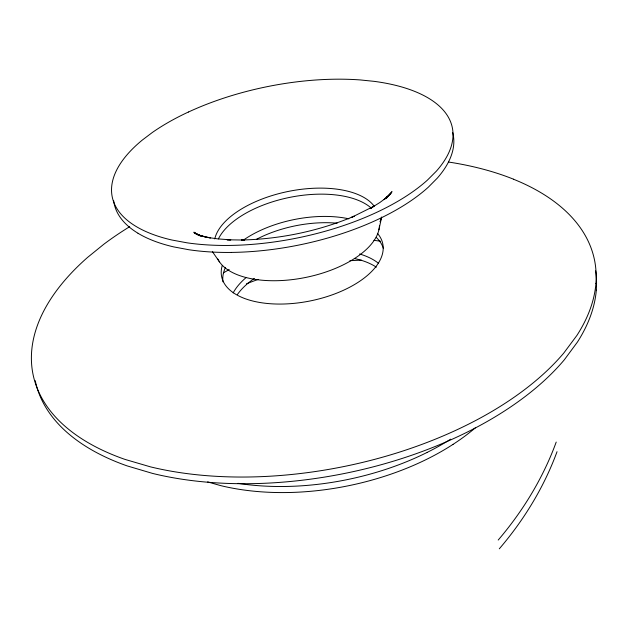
<?xml version="1.0" encoding="UTF-8"?>
<svg xmlns="http://www.w3.org/2000/svg" width="628" height="628" viewBox="0 0 628 628"><rect width="100%" height="100%" fill="white"/><g stroke="black" fill="none" stroke-linecap="round" stroke-linejoin="round"><path stroke-width="0.94" d="M378.904 229.848L381.636 217.068M381.384 217.845L380.128 221.739L381.62 217.272M386.039 198.487L386.934 196.737L386.149 198.236M386.73 197.914L387.743 196.281L386.62 197.851M387.672 196.572L392.013 191.65L386.495 197.679L391.016 193.408L383.983 199.641L388.551 196.085L379.909 202.475L370.135 208.606L374.076 206.165L351.233 217.524L354.223 216.205C318.6 231.135 280.135 239.182 241.521 240.006L244.559 240.053L226.983 239.794L230.782 239.857L217.696 238.876L205.466 237.125L210.537 237.902L199.877 235.539L205.356 236.992L196.219 234.134L201.965 236.261L194.28 232.996L200.128 235.79L193.832 232.195L198.817 235.123M223.513 272.788L229.204 269.569M373.896 240.312L380.576 241.215M448.486 162.055L452.199 162.605A288.064 153.208 -11.5 0 1 513.555 179.208M207.625 481.911L220.75 485.632A196.729 112.137 -11.5 0 0 280.583 492.572A194.554 111.03 -11.5 0 0 301.385 491.999A196.156 111.839 -11.5 0 0 428.163 458.566A194.523 110.999 -11.5 0 0 453.055 444.357M212.468 251.742L219.502 261.915M214.752 238.938A83.406 40.632 -11.5 0 1 287.608 191.571A83.406 40.632 -11.5 0 1 373.998 205.937M188.431 112.012A174.403 77.566 -11.5 0 0 152.329 132.492L142.344 140.036A174.372 77.534 -11.5 0 0 122.947 159.928A173.359 77.071 -11.5 0 0 136.127 226.488A174.294 77.464 -11.5 0 0 172.009 240.037L187.018 242.816A174.262 77.44 -11.5 0 0 229.667 245.43A173.375 77.079 -11.5 0 0 390.404 205.466A174.301 77.464 -11.5 0 0 427.425 180.11L436.303 171.224A174.333 77.487 -11.5 0 0 450.276 149.126A173.375 77.071 -11.5 0 0 411.105 90.016A174.427 77.574 -11.5 0 0 374.217 81.357L360.276 79.937A174.443 77.582 -11.5 0 0 323.035 79.575A173.344 77.048 -11.5 0 0 188.455 112.019M379.438 225.829A83.155 40.82 -11.5 0 1 305.993 277.38A83.155 40.82 -11.5 0 1 217.798 259.011M218.442 238.86A83.155 40.82 -11.5 0 1 289.932 197.341A83.155 40.82 -11.5 0 1 371.399 208.221M452.686 132.555A172.826 77.511 -11.5 0 1 451.1 156.019A173.791 77.927 -11.5 0 1 437.221 178.211L428.382 187.128A173.76 77.903 -11.5 0 1 391.527 212.562A172.833 77.519 -11.5 0 1 231.339 252.417M231.332 252.432A173.713 77.88 -11.5 0 1 188.808 249.732L173.83 246.922A173.744 77.903 -11.5 0 1 137.987 233.263M138.019 233.247A172.818 77.511 -11.5 0 1 113.692 200.834M237.384 294.548A80.58 42.586 -11.5 0 1 254.356 278.416M354.349 258.485A80.58 42.586 -11.5 0 1 376.36 267.183M475.537 427.668A196.776 112.169 -11.5 0 1 453.047 444.357M246.482 283.809A196.211 111.91 -11.5 0 1 258.234 279.389M349.922 260.699A194.193 110.63 -11.5 0 1 357.701 260.314A196.957 112.373 -11.5 0 1 361.571 260.196M233.169 292.907A80.831 42.421 -11.5 0 1 245.854 277.796M359.585 253.971A80.831 42.421 -11.5 0 1 378.244 263.116M450.676 439.16A195.112 110.669 -11.5 0 1 427.189 452.388M427.197 452.395A196.752 111.501 -11.5 0 1 299.98 485.915A195.151 110.693 -11.5 0 1 279.115 486.504A197.333 111.8 -11.5 0 1 237.981 483.348M222.987 281.839A81.97 41.66 -11.5 0 1 225.405 267.599M256.562 239.268A81.97 41.66 -11.5 0 1 337.126 223.199M376.219 237.408A81.97 41.66 -11.5 0 1 383.402 248.57M595.658 270.833A285.348 152.714 -11.5 0 1 596.255 290.152M596.31 290.152A286.894 153.507 -11.5 0 1 577.375 342.15L564.282 359.844A286.808 153.428 -11.5 0 1 505.187 410.555A283.628 151.945 -11.5 0 1 467.829 431.805A286.415 153.224 -11.5 0 1 397.657 459.869A284.249 152.243 -11.5 0 1 351.876 471.926A286.439 153.224 -11.5 0 1 273.965 482.783A283.691 151.992 -11.5 0 1 242.275 483.717A286.737 153.373 -11.5 0 1 152.557 473.418L127.139 465.898A286.8 153.436 -11.5 0 1 68.326 433.54A283.503 151.788 -11.5 0 1 50.381 414.276A286.533 153.342 -11.5 0 1 35.246 380.67M377.436 233.341A82.229 41.479 -11.5 0 1 311.064 300.765A82.229 41.479 -11.5 0 1 222.249 265.511M243.193 240.257A82.229 41.479 -11.5 0 1 348.885 218.827M513.516 179.231A286.258 152.141 -11.5 0 1 595.862 283.589M595.917 283.581A287.812 152.934 -11.5 0 1 576.897 335.438L563.756 353.093A287.726 152.855 -11.5 0 1 504.425 403.741A284.539 151.379 -11.5 0 1 466.918 424.983A287.334 152.651 -11.5 0 1 396.48 453.063A285.159 151.678 -11.5 0 1 350.518 465.152A287.357 152.659 -11.5 0 1 272.332 476.071A284.594 151.427 -11.5 0 1 240.524 477.045A287.655 152.8 -11.5 0 1 150.532 466.879L125.051 459.421A287.718 152.871 -11.5 0 1 66.128 427.221A284.413 151.222 -11.5 0 1 48.168 408.035A287.451 152.777 -11.5 0 1 32.892 373.668A284.916 151.427 -11.5 0 1 31.604 352.018A287.53 152.839 -11.5 0 1 41.417 315.743A284.139 150.94 -11.6 0 1 49.51 300.945A287.954 153.122 -11.5 0 1 87.543 257.441L103.903 244.174A288.04 153.208 -11.5 0 1 129.682 226.677M556.212 442.073A358.478 291.855 -16.8 0 1 498.208 540.056M557.036 451.697A356.429 288.503 -16.9 0 1 499.299 548.817"/></g></svg>
